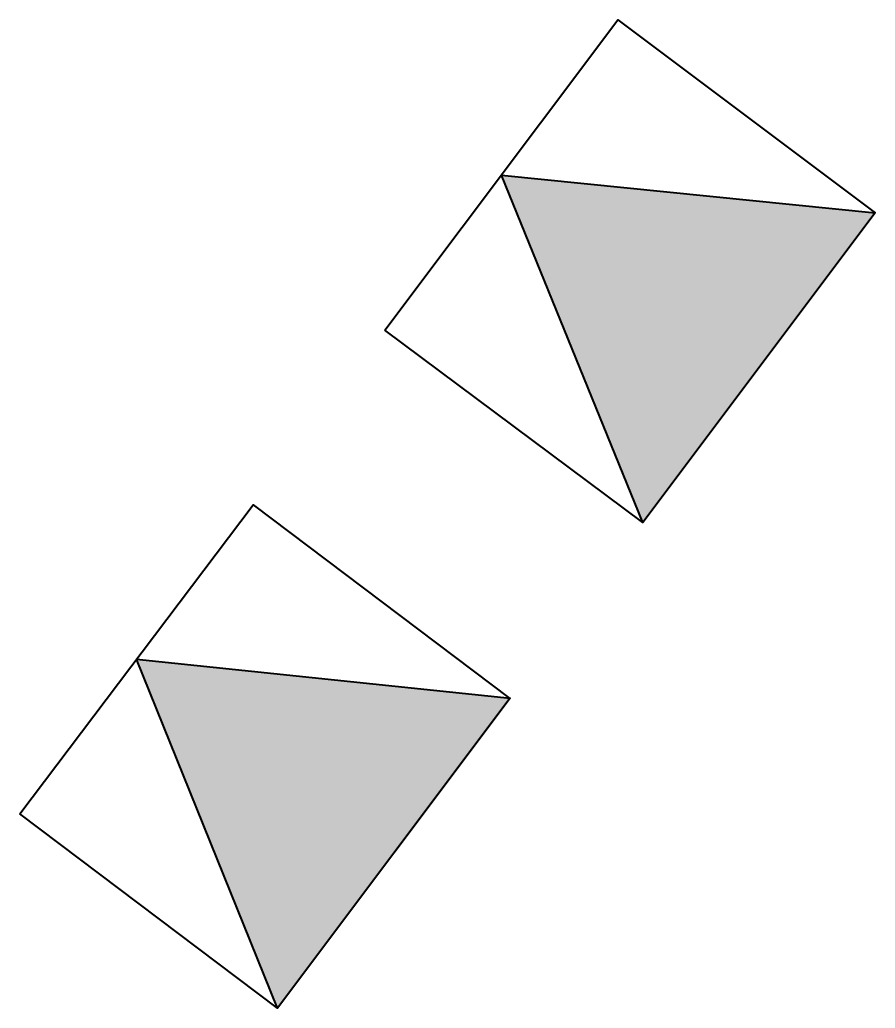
# Model space of a CAD drawing. Header units: metres. Extents: x -1 to 11335, y -5551 to 3.
# Drawn here: x 11285.649 to 11289.742, y -4670.219 to -4665.488 of the extents above; entities that cross this region are included whole.
import ezdxf

# ---------------------------------------------------------------- set-up
doc = ezdxf.new("R2010")
doc.units = ezdxf.units.M
doc.layers.add('МГТ_ЭС_Тр-ые подстанции', color=7, linetype='Continuous', lineweight=40)

msp = doc.modelspace()

# ---------------------------------------------------------------- hatches: boundary and pattern name
at = {"layer": 'МГТ_ЭС_Тр-ые подстанции'}
h = msp.add_hatch(color=256, dxfattribs=at)
h.dxf.hatch_style = 1
h.paths.add_polyline_path([(11287.9532, -4666.2315), (11289.7417, -4666.412), (11288.6299, -4667.8939)])
h = msp.add_hatch(color=256, dxfattribs=at)
h.dxf.hatch_style = 1
h.paths.add_polyline_path([(11286.2071, -4668.5484), (11287.9948, -4668.7342), (11286.8827, -4670.2185)])

# ---------------------------------------------------------------- linework, layer by layer
for points in [[(11287.3957, -4666.9746), (11288.5106, -4665.4885), (11289.7417, -4666.412), (11288.6299, -4667.8939)], [(11287.9532, -4666.2315), (11289.7417, -4666.412), (11288.6299, -4667.8939)], [(11285.6492, -4669.2878), (11286.765, -4667.809), (11287.9935, -4668.7359), (11286.8827, -4670.2185)], [(11286.2071, -4668.5484), (11287.9948, -4668.7342), (11286.8827, -4670.2185)]]:
    msp.add_lwpolyline(points, close=True, dxfattribs=at)

doc.saveas('drawing.dxf')
